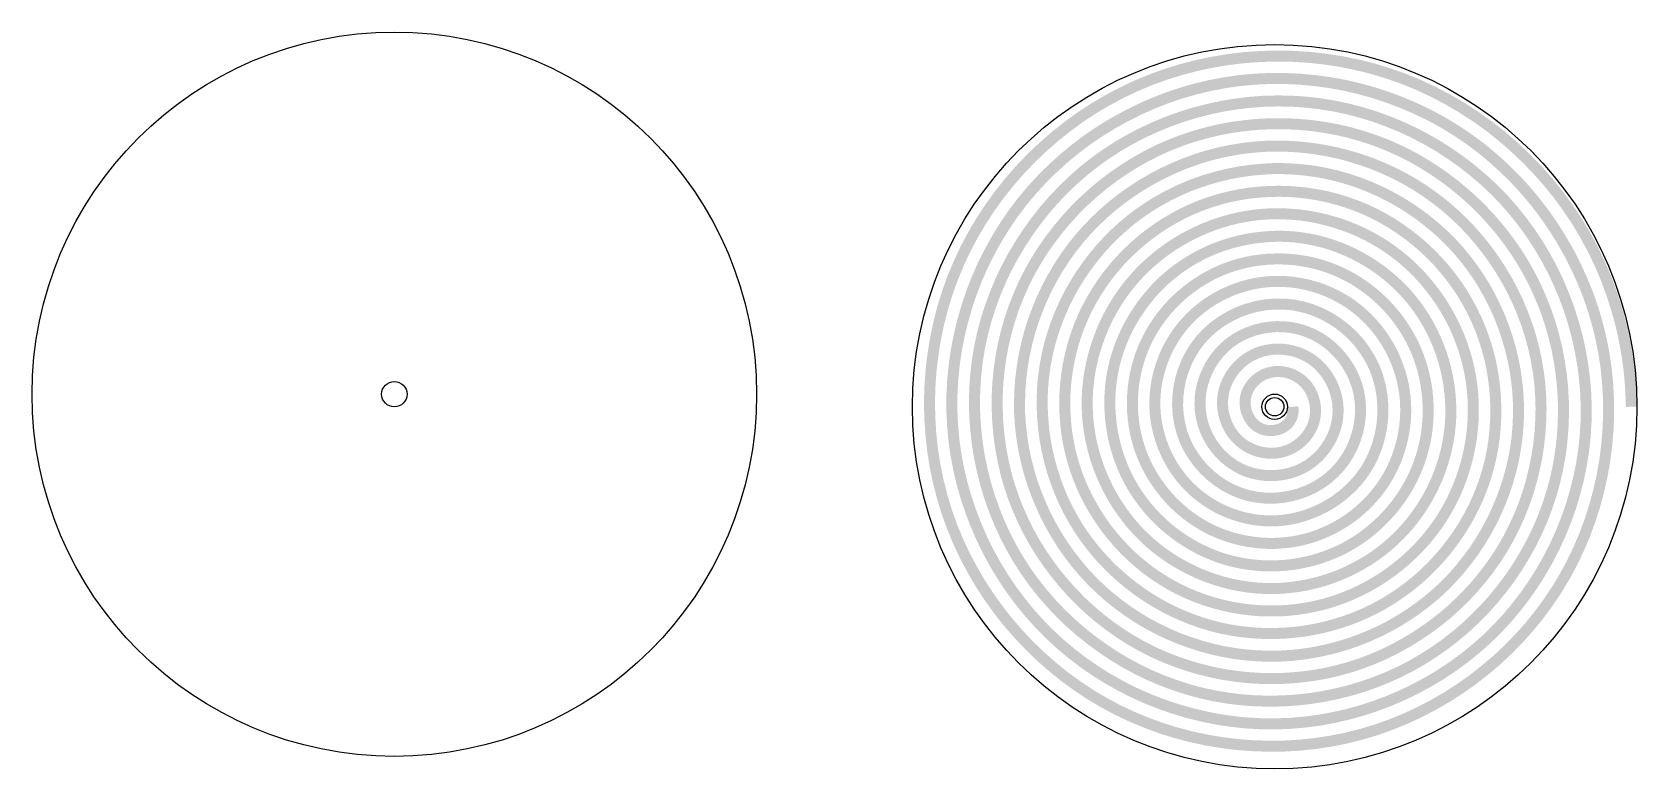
# Model space of a CAD drawing. Header units: millimetres. Extents: x 2249.2 to 2271.4, y 1631.3 to 1641.5.
import ezdxf

# ---------------------------------------------------------------- set-up
doc = ezdxf.new("R2010")
doc.units = ezdxf.units.MM

msp = doc.modelspace()

# ---------------------------------------------------------------- linework, layer by layer
at = {"const_width": 0.152}
msp.add_lwpolyline([(2271.282, 1636.332), (2271.274, 1636.558), (2271.256, 1636.784), (2271.228, 1637.008), (2271.189, 1637.231), (2271.141, 1637.452), (2271.082, 1637.67), (2271.013, 1637.885), (2270.935, 1638.097), (2270.847, 1638.305), (2270.749, 1638.508), (2270.642, 1638.707), (2270.526, 1638.9), (2270.401, 1639.087), (2270.268, 1639.268), (2270.126, 1639.443), (2269.977, 1639.611), (2269.82, 1639.772), (2269.657, 1639.926), (2269.486, 1640.073), (2269.31, 1640.211), (2269.127, 1640.342), (2268.939, 1640.463), (2268.745, 1640.576), (2268.547, 1640.68), (2268.344, 1640.775), (2268.137, 1640.86), (2267.926, 1640.934), (2267.712, 1640.999), (2267.495, 1641.053), (2267.276, 1641.098), (2267.055, 1641.132), (2266.834, 1641.156), (2266.611, 1641.17), (2266.388, 1641.174), (2266.165, 1641.168), (2265.943, 1641.152), (2265.722, 1641.126), (2265.502, 1641.09), (2265.284, 1641.044), (2265.069, 1640.988), (2264.857, 1640.922), (2264.648, 1640.847), (2264.443, 1640.761), (2264.243, 1640.666), (2264.047, 1640.562), (2263.856, 1640.449), (2263.671, 1640.327), (2263.492, 1640.196), (2263.319, 1640.058), (2263.153, 1639.913), (2262.993, 1639.76), (2262.84, 1639.6), (2262.695, 1639.433), (2262.557, 1639.26), (2262.428, 1639.081), (2262.307, 1638.897), (2262.195, 1638.707), (2262.091, 1638.512), (2261.998, 1638.313), (2261.913, 1638.109), (2261.839, 1637.902), (2261.774, 1637.692), (2261.72, 1637.479), (2261.675, 1637.264), (2261.64, 1637.047), (2261.614, 1636.829), (2261.599, 1636.61), (2261.593, 1636.39), (2261.598, 1636.171), (2261.612, 1635.952), (2261.636, 1635.734), (2261.67, 1635.518), (2261.714, 1635.304), (2261.768, 1635.092), (2261.831, 1634.882), (2261.905, 1634.677), (2261.988, 1634.475), (2262.081, 1634.277), (2262.183, 1634.084), (2262.293, 1633.896), (2262.412, 1633.713), (2262.539, 1633.536), (2262.673, 1633.364), (2262.816, 1633.2), (2262.965, 1633.041), (2263.121, 1632.89), (2263.284, 1632.746), (2263.453, 1632.609), (2263.629, 1632.481), (2263.809, 1632.361), (2263.996, 1632.25), (2264.187, 1632.147), (2264.383, 1632.054), (2264.583, 1631.971), (2264.786, 1631.896), (2264.992, 1631.832), (2265.202, 1631.776), (2265.413, 1631.731), (2265.626, 1631.695), (2265.841, 1631.668), (2266.056, 1631.652), (2266.272, 1631.645), (2266.488, 1631.647), (2266.703, 1631.66), (2266.917, 1631.682), (2267.13, 1631.714), (2267.341, 1631.756), (2267.55, 1631.809), (2267.756, 1631.87), (2267.959, 1631.942), (2268.158, 1632.023), (2268.353, 1632.113), (2268.543, 1632.212), (2268.729, 1632.319), (2268.91, 1632.435), (2269.085, 1632.558), (2269.254, 1632.69), (2269.418, 1632.828), (2269.574, 1632.974), (2269.724, 1633.127), (2269.867, 1633.286), (2270.002, 1633.452), (2270.129, 1633.623), (2270.248, 1633.801), (2270.359, 1633.984), (2270.46, 1634.171), (2270.552, 1634.363), (2270.636, 1634.559), (2270.71, 1634.759), (2270.775, 1634.962), (2270.83, 1635.167), (2270.877, 1635.375), (2270.914, 1635.584), (2270.941, 1635.795), (2270.959, 1636.007), (2270.968, 1636.219), (2270.966, 1636.431), (2270.955, 1636.643), (2270.935, 1636.854), (2270.904, 1637.063), (2270.863, 1637.271), (2270.813, 1637.477), (2270.753, 1637.679), (2270.684, 1637.879), (2270.605, 1638.075), (2270.518, 1638.267), (2270.422, 1638.455), (2270.317, 1638.639), (2270.205, 1638.817), (2270.085, 1638.991), (2269.957, 1639.158), (2269.822, 1639.32), (2269.679, 1639.475), (2269.53, 1639.623), (2269.374, 1639.764), (2269.212, 1639.898), (2269.044, 1640.024), (2268.87, 1640.141), (2268.691, 1640.251), (2268.507, 1640.351), (2268.318, 1640.443), (2268.126, 1640.526), (2267.93, 1640.6), (2267.731, 1640.666), (2267.53, 1640.722), (2267.326, 1640.769), (2267.12, 1640.807), (2266.913, 1640.835), (2266.705, 1640.854), (2266.497, 1640.864), (2266.288, 1640.864), (2266.08, 1640.854), (2265.873, 1640.835), (2265.666, 1640.805), (2265.462, 1640.766), (2265.26, 1640.718), (2265.06, 1640.66), (2264.863, 1640.593), (2264.67, 1640.517), (2264.48, 1640.432), (2264.295, 1640.339), (2264.114, 1640.238), (2263.937, 1640.129), (2263.766, 1640.012), (2263.601, 1639.887), (2263.441, 1639.755), (2263.288, 1639.616), (2263.141, 1639.47), (2263.002, 1639.318), (2262.869, 1639.159), (2262.745, 1638.994), (2262.629, 1638.824), (2262.521, 1638.648), (2262.421, 1638.468), (2262.329, 1638.283), (2262.246, 1638.095), (2262.172, 1637.903), (2262.107, 1637.707), (2262.05, 1637.51), (2262.002, 1637.31), (2261.963, 1637.108), (2261.934, 1636.905), (2261.914, 1636.7), (2261.903, 1636.496), (2261.902, 1636.291), (2261.911, 1636.086), (2261.929, 1635.882), (2261.957, 1635.679), (2261.995, 1635.478), (2262.041, 1635.279), (2262.097, 1635.082), (2262.162, 1634.889), (2262.235, 1634.698), (2262.317, 1634.511), (2262.407, 1634.328), (2262.505, 1634.149), (2262.612, 1633.975), (2262.725, 1633.806), (2262.847, 1633.643), (2262.975, 1633.485), (2263.111, 1633.334), (2263.254, 1633.189), (2263.403, 1633.051), (2263.559, 1632.921), (2263.72, 1632.798), (2263.887, 1632.683), (2264.059, 1632.575), (2264.236, 1632.476), (2264.416, 1632.385), (2264.601, 1632.302), (2264.789, 1632.228), (2264.981, 1632.162), (2265.174, 1632.105), (2265.371, 1632.057), (2265.569, 1632.017), (2265.768, 1631.987), (2265.969, 1631.966), (2266.17, 1631.955), (2266.371, 1631.953), (2266.573, 1631.961), (2266.773, 1631.978), (2266.972, 1632.004), (2267.17, 1632.04), (2267.366, 1632.085), (2267.56, 1632.138), (2267.751, 1632.201), (2267.938, 1632.271), (2268.123, 1632.351), (2268.303, 1632.438), (2268.479, 1632.533), (2268.651, 1632.636), (2268.818, 1632.747), (2268.979, 1632.865), (2269.135, 1632.991), (2269.284, 1633.123), (2269.427, 1633.263), (2269.563, 1633.409), (2269.691, 1633.561), (2269.813, 1633.719), (2269.927, 1633.883), (2270.033, 1634.051), (2270.132, 1634.224), (2270.223, 1634.401), (2270.306, 1634.582), (2270.38, 1634.766), (2270.446, 1634.953), (2270.503, 1635.143), (2270.552, 1635.336), (2270.592, 1635.53), (2270.623, 1635.726), (2270.644, 1635.923), (2270.656, 1636.12), (2270.659, 1636.318), (2270.652, 1636.516), (2270.636, 1636.713), (2270.611, 1636.909), (2270.577, 1637.103), (2270.535, 1637.296), (2270.483, 1637.487), (2270.424, 1637.675), (2270.355, 1637.86), (2270.279, 1638.041), (2270.195, 1638.219), (2270.102, 1638.393), (2270.002, 1638.562), (2269.894, 1638.726), (2269.779, 1638.885), (2269.656, 1639.039), (2269.527, 1639.186), (2269.39, 1639.327), (2269.247, 1639.461), (2269.098, 1639.588), (2268.944, 1639.708), (2268.784, 1639.821), (2268.62, 1639.927), (2268.451, 1640.025), (2268.277, 1640.116), (2268.1, 1640.198), (2267.92, 1640.272), (2267.736, 1640.339), (2267.55, 1640.396), (2267.361, 1640.445), (2267.171, 1640.485), (2266.979, 1640.516), (2266.785, 1640.538), (2266.591, 1640.551), (2266.397, 1640.554), (2266.203, 1640.549), (2266.009, 1640.534), (2265.817, 1640.511), (2265.626, 1640.479), (2265.436, 1640.438), (2265.249, 1640.389), (2265.064, 1640.332), (2264.882, 1640.266), (2264.703, 1640.192), (2264.528, 1640.111), (2264.357, 1640.021), (2264.19, 1639.924), (2264.028, 1639.819), (2263.871, 1639.706), (2263.72, 1639.586), (2263.575, 1639.459), (2263.437, 1639.326), (2263.304, 1639.187), (2263.178, 1639.041), (2263.059, 1638.89), (2262.947, 1638.734), (2262.842, 1638.573), (2262.744, 1638.408), (2262.654, 1638.239), (2262.572, 1638.065), (2262.498, 1637.889), (2262.432, 1637.709), (2262.374, 1637.527), (2262.325, 1637.342), (2262.285, 1637.155), (2262.254, 1636.966), (2262.232, 1636.777), (2262.219, 1636.586), (2262.214, 1636.396), (2262.218, 1636.205), (2262.232, 1636.015), (2262.253, 1635.826), (2262.283, 1635.638), (2262.322, 1635.451), (2262.368, 1635.267), (2262.423, 1635.085), (2262.487, 1634.906), (2262.558, 1634.73), (2262.637, 1634.558), (2262.724, 1634.389), (2262.819, 1634.225), (2262.921, 1634.066), (2263.031, 1633.912), (2263.148, 1633.763), (2263.272, 1633.62), (2263.402, 1633.483), (2263.538, 1633.352), (2263.68, 1633.228), (2263.827, 1633.11), (2263.98, 1632.999), (2264.137, 1632.894), (2264.298, 1632.797), (2264.464, 1632.708), (2264.633, 1632.626), (2264.806, 1632.552), (2264.982, 1632.487), (2265.161, 1632.429), (2265.342, 1632.38), (2265.526, 1632.34), (2265.711, 1632.309), (2265.896, 1632.286), (2266.083, 1632.272), (2266.27, 1632.267), (2266.457, 1632.27), (2266.644, 1632.281), (2266.83, 1632.301), (2267.015, 1632.329), (2267.198, 1632.366), (2267.379, 1632.41), (2267.558, 1632.463), (2267.734, 1632.524), (2267.907, 1632.593), (2268.076, 1632.669), (2268.242, 1632.754), (2268.403, 1632.847), (2268.56, 1632.947), (2268.712, 1633.054), (2268.858, 1633.168), (2268.999, 1633.288), (2269.134, 1633.415), (2269.264, 1633.548), (2269.387, 1633.686), (2269.504, 1633.83), (2269.614, 1633.978), (2269.717, 1634.132), (2269.813, 1634.29), (2269.902, 1634.451), (2269.983, 1634.617), (2270.057, 1634.786), (2270.122, 1634.959), (2270.179, 1635.134), (2270.228, 1635.312), (2270.268, 1635.491), (2270.3, 1635.672), (2270.323, 1635.855), (2270.338, 1636.038), (2270.344, 1636.221), (2270.343, 1636.405), (2270.333, 1636.588), (2270.315, 1636.77), (2270.288, 1636.952), (2270.254, 1637.132), (2270.211, 1637.31), (2270.161, 1637.485), (2270.102, 1637.658), (2270.035, 1637.828), (2269.961, 1637.995), (2269.878, 1638.158), (2269.788, 1638.317), (2269.691, 1638.471), (2269.587, 1638.62), (2269.476, 1638.764), (2269.358, 1638.903), (2269.235, 1639.037), (2269.106, 1639.165), (2268.971, 1639.286), (2268.831, 1639.402), (2268.686, 1639.511), (2268.536, 1639.613), (2268.382, 1639.709), (2268.224, 1639.797), (2268.062, 1639.877), (2267.896, 1639.95), (2267.727, 1640.015), (2267.555, 1640.071), (2267.382, 1640.12), (2267.206, 1640.16), (2267.028, 1640.192), (2266.85, 1640.216), (2266.67, 1640.232), (2266.49, 1640.24), (2266.31, 1640.239), (2266.13, 1640.231), (2265.951, 1640.214), (2265.773, 1640.19), (2265.597, 1640.157), (2265.422, 1640.116), (2265.25, 1640.068), (2265.08, 1640.011), (2264.913, 1639.946), (2264.749, 1639.874), (2264.589, 1639.793), (2264.433, 1639.706), (2264.282, 1639.611), (2264.135, 1639.51), (2263.992, 1639.402), (2263.855, 1639.288), (2263.723, 1639.168), (2263.597, 1639.042), (2263.477, 1638.911), (2263.363, 1638.774), (2263.255, 1638.633), (2263.153, 1638.487), (2263.059, 1638.336), (2262.972, 1638.182), (2262.892, 1638.023), (2262.821, 1637.861), (2262.756, 1637.696), (2262.7, 1637.528), (2262.652, 1637.358), (2262.611, 1637.185), (2262.579, 1637.012), (2262.554, 1636.837), (2262.537, 1636.661), (2262.528, 1636.485), (2262.528, 1636.308), (2262.535, 1636.132), (2262.55, 1635.956), (2262.573, 1635.782), (2262.604, 1635.609), (2262.642, 1635.437), (2262.689, 1635.268), (2262.744, 1635.101), (2262.807, 1634.937), (2262.878, 1634.776), (2262.955, 1634.619), (2263.04, 1634.466), (2263.132, 1634.317), (2263.23, 1634.172), (2263.335, 1634.032), (2263.446, 1633.897), (2263.563, 1633.767), (2263.685, 1633.642), (2263.813, 1633.523), (2263.946, 1633.41), (2264.084, 1633.304), (2264.226, 1633.204), (2264.373, 1633.111), (2264.525, 1633.025), (2264.68, 1632.946), (2264.838, 1632.875), (2265, 1632.812), (2265.164, 1632.756), (2265.331, 1632.707), (2265.499, 1632.666), (2265.669, 1632.633), (2265.84, 1632.608), (2266.013, 1632.59), (2266.185, 1632.58), (2266.358, 1632.578), (2266.531, 1632.584), (2266.703, 1632.598), (2266.874, 1632.619), (2267.044, 1632.648), (2267.212, 1632.686), (2267.378, 1632.731), (2267.542, 1632.784), (2267.703, 1632.845), (2267.86, 1632.913), (2268.015, 1632.989), (2268.165, 1633.071), (2268.312, 1633.16), (2268.455, 1633.255), (2268.593, 1633.357), (2268.726, 1633.464), (2268.854, 1633.578), (2268.977, 1633.697), (2269.094, 1633.821), (2269.205, 1633.951), (2269.31, 1634.085), (2269.409, 1634.225), (2269.501, 1634.368), (2269.586, 1634.516), (2269.663, 1634.668), (2269.734, 1634.823), (2269.797, 1634.98), (2269.853, 1635.141), (2269.901, 1635.304), (2269.942, 1635.469), (2269.976, 1635.635), (2270.002, 1635.803), (2270.02, 1635.971), (2270.031, 1636.14), (2270.035, 1636.309), (2270.03, 1636.478), (2270.018, 1636.647), (2269.997, 1636.815), (2269.969, 1636.981), (2269.933, 1637.146), (2269.889, 1637.309), (2269.838, 1637.469), (2269.779, 1637.627), (2269.714, 1637.782), (2269.641, 1637.934), (2269.561, 1638.082), (2269.475, 1638.226), (2269.383, 1638.366), (2269.285, 1638.502), (2269.18, 1638.633), (2269.07, 1638.76), (2268.954, 1638.881), (2268.833, 1638.996), (2268.707, 1639.106), (2268.575, 1639.209), (2268.439, 1639.306), (2268.299, 1639.397), (2268.155, 1639.48), (2268.007, 1639.557), (2267.855, 1639.627), (2267.701, 1639.69), (2267.544, 1639.745), (2267.385, 1639.794), (2267.224, 1639.835), (2267.062, 1639.869), (2266.898, 1639.896), (2266.733, 1639.915), (2266.568, 1639.927), (2266.402, 1639.931), (2266.237, 1639.928), (2266.071, 1639.916), (2265.907, 1639.897), (2265.744, 1639.87), (2265.583, 1639.836), (2265.423, 1639.794), (2265.266, 1639.744), (2265.111, 1639.688), (2264.959, 1639.624), (2264.81, 1639.554), (2264.664, 1639.477), (2264.522, 1639.394), (2264.385, 1639.305), (2264.251, 1639.209), (2264.122, 1639.108), (2263.998, 1639.001), (2263.879, 1638.888), (2263.765, 1638.77), (2263.657, 1638.647), (2263.555, 1638.519), (2263.46, 1638.386), (2263.371, 1638.249), (2263.288, 1638.108), (2263.212, 1637.964), (2263.143, 1637.817), (2263.081, 1637.666), (2263.025, 1637.513), (2262.976, 1637.358), (2262.935, 1637.2), (2262.9, 1637.041), (2262.873, 1636.881), (2262.853, 1636.72), (2262.841, 1636.558), (2262.836, 1636.396), (2262.838, 1636.234), (2262.849, 1636.073), (2262.867, 1635.912), (2262.893, 1635.752), (2262.926, 1635.594), (2262.966, 1635.438), (2263.013, 1635.284), (2263.068, 1635.132), (2263.129, 1634.983), (2263.196, 1634.836), (2263.27, 1634.693), (2263.351, 1634.554), (2263.437, 1634.419), (2263.53, 1634.287), (2263.628, 1634.16), (2263.732, 1634.038), (2263.842, 1633.921), (2263.957, 1633.81), (2264.077, 1633.704), (2264.202, 1633.604), (2264.331, 1633.51), (2264.465, 1633.422), (2264.602, 1633.34), (2264.743, 1633.265), (2264.887, 1633.196), (2265.033, 1633.134), (2265.183, 1633.079), (2265.334, 1633.03), (2265.488, 1632.988), (2265.643, 1632.953), (2265.799, 1632.926), (2265.957, 1632.906), (2266.115, 1632.893), (2266.273, 1632.887), (2266.432, 1632.889), (2266.59, 1632.899), (2266.747, 1632.916), (2266.903, 1632.94), (2267.058, 1632.972), (2267.211, 1633.01), (2267.363, 1633.055), (2267.511, 1633.107), (2267.658, 1633.166), (2267.801, 1633.231), (2267.942, 1633.302), (2268.078, 1633.38), (2268.211, 1633.464), (2268.34, 1633.554), (2268.465, 1633.649), (2268.585, 1633.75), (2268.7, 1633.857), (2268.809, 1633.969), (2268.913, 1634.086), (2269.011, 1634.208), (2269.104, 1634.334), (2269.191, 1634.464), (2269.271, 1634.597), (2269.346, 1634.734), (2269.414, 1634.875), (2269.476, 1635.018), (2269.531, 1635.163), (2269.58, 1635.311), (2269.622, 1635.461), (2269.657, 1635.612), (2269.684, 1635.765), (2269.705, 1635.919), (2269.718, 1636.073), (2269.724, 1636.228), (2269.723, 1636.383), (2269.714, 1636.538), (2269.698, 1636.691), (2269.676, 1636.844), (2269.646, 1636.996), (2269.609, 1637.146), (2269.566, 1637.294), (2269.516, 1637.44), (2269.46, 1637.583), (2269.397, 1637.724), (2269.328, 1637.861), (2269.253, 1637.996), (2269.172, 1638.126), (2269.085, 1638.252), (2268.992, 1638.375), (2268.894, 1638.492), (2268.79, 1638.605), (2268.681, 1638.712), (2268.567, 1638.814), (2268.449, 1638.911), (2268.327, 1639.002), (2268.2, 1639.088), (2268.07, 1639.168), (2267.937, 1639.242), (2267.8, 1639.309), (2267.661, 1639.371), (2267.519, 1639.426), (2267.375, 1639.474), (2267.229, 1639.516), (2267.081, 1639.551), (2266.932, 1639.579), (2266.781, 1639.599), (2266.63, 1639.613), (2266.479, 1639.619), (2266.328, 1639.619), (2266.177, 1639.611), (2266.027, 1639.596), (2265.877, 1639.575), (2265.729, 1639.547), (2265.582, 1639.512), (2265.437, 1639.471), (2265.294, 1639.424), (2265.154, 1639.37), (2265.016, 1639.309), (2264.881, 1639.243), (2264.75, 1639.17), (2264.622, 1639.092), (2264.498, 1639.007), (2264.378, 1638.917), (2264.263, 1638.821), (2264.153, 1638.72), (2264.047, 1638.614), (2263.947, 1638.504), (2263.852, 1638.389), (2263.762, 1638.27), (2263.677, 1638.147), (2263.598, 1638.02), (2263.525, 1637.891), (2263.458, 1637.758), (2263.398, 1637.622), (2263.343, 1637.484), (2263.295, 1637.343), (2263.253, 1637.201), (2263.219, 1637.057), (2263.191, 1636.911), (2263.17, 1636.765), (2263.156, 1636.617), (2263.149, 1636.47), (2263.149, 1636.322), (2263.156, 1636.175), (2263.169, 1636.028), (2263.189, 1635.882), (2263.215, 1635.737), (2263.248, 1635.593), (2263.287, 1635.451), (2263.333, 1635.311), (2263.384, 1635.174), (2263.442, 1635.039), (2263.507, 1634.907), (2263.577, 1634.779), (2263.653, 1634.653), (2263.735, 1634.532), (2263.823, 1634.415), (2263.916, 1634.302), (2264.014, 1634.194), (2264.116, 1634.09), (2264.224, 1633.992), (2264.335, 1633.898), (2264.451, 1633.809), (2264.57, 1633.726), (2264.693, 1633.648), (2264.819, 1633.576), (2264.949, 1633.51), (2265.081, 1633.45), (2265.215, 1633.396), (2265.352, 1633.348), (2265.491, 1633.307), (2265.631, 1633.272), (2265.773, 1633.245), (2265.916, 1633.224), (2266.06, 1633.21), (2266.204, 1633.202), (2266.348, 1633.201), (2266.492, 1633.206), (2266.636, 1633.218), (2266.778, 1633.236), (2266.92, 1633.261), (2267.06, 1633.292), (2267.199, 1633.33), (2267.335, 1633.373), (2267.47, 1633.423), (2267.602, 1633.479), (2267.731, 1633.541), (2267.857, 1633.609), (2267.979, 1633.683), (2268.097, 1633.762), (2268.212, 1633.847), (2268.323, 1633.937), (2268.429, 1634.032), (2268.531, 1634.132), (2268.628, 1634.236), (2268.72, 1634.344), (2268.807, 1634.456), (2268.889, 1634.572), (2268.966, 1634.691), (2269.037, 1634.814), (2269.103, 1634.94), (2269.162, 1635.068), (2269.215, 1635.199), (2269.262, 1635.332), (2269.303, 1635.468), (2269.337, 1635.605), (2269.365, 1635.743), (2269.386, 1635.882), (2269.4, 1636.022), (2269.409, 1636.163), (2269.411, 1636.303), (2269.407, 1636.444), (2269.396, 1636.584), (2269.379, 1636.723), (2269.356, 1636.861), (2269.327, 1636.998), (2269.291, 1637.134), (2269.249, 1637.267), (2269.201, 1637.399), (2269.147, 1637.527), (2269.087, 1637.653), (2269.021, 1637.776), (2268.95, 1637.896), (2268.873, 1638.012), (2268.791, 1638.124), (2268.704, 1638.232), (2268.612, 1638.337), (2268.515, 1638.437), (2268.415, 1638.532), (2268.31, 1638.623), (2268.201, 1638.709), (2268.089, 1638.789), (2267.973, 1638.865), (2267.854, 1638.935), (2267.732, 1638.999), (2267.607, 1639.058), (2267.479, 1639.11), (2267.349, 1639.156), (2267.218, 1639.196), (2267.084, 1639.23), (2266.95, 1639.258), (2266.814, 1639.279), (2266.678, 1639.295), (2266.541, 1639.304), (2266.404, 1639.307), (2266.267, 1639.303), (2266.13, 1639.294), (2265.994, 1639.279), (2265.86, 1639.257), (2265.726, 1639.229), (2265.594, 1639.195), (2265.463, 1639.155), (2265.335, 1639.109), (2265.21, 1639.057), (2265.087, 1638.999), (2264.967, 1638.935), (2264.85, 1638.866), (2264.736, 1638.792), (2264.626, 1638.712), (2264.52, 1638.628), (2264.418, 1638.539), (2264.32, 1638.446), (2264.226, 1638.349), (2264.137, 1638.247), (2264.053, 1638.142), (2263.974, 1638.033), (2263.9, 1637.92), (2263.831, 1637.805), (2263.767, 1637.686), (2263.71, 1637.564), (2263.658, 1637.44), (2263.613, 1637.314), (2263.573, 1637.186), (2263.539, 1637.056), (2263.512, 1636.925), (2263.49, 1636.793), (2263.474, 1636.661), (2263.464, 1636.527), (2263.461, 1636.394), (2263.463, 1636.261), (2263.471, 1636.128), (2263.485, 1635.995), (2263.506, 1635.864), (2263.532, 1635.733), (2263.565, 1635.605), (2263.603, 1635.477), (2263.648, 1635.353), (2263.698, 1635.23), (2263.754, 1635.11), (2263.815, 1634.993), (2263.882, 1634.879), (2263.953, 1634.768), (2264.03, 1634.66), (2264.111, 1634.556), (2264.197, 1634.456), (2264.287, 1634.36), (2264.381, 1634.268), (2264.48, 1634.181), (2264.582, 1634.098), (2264.687, 1634.02), (2264.797, 1633.948), (2264.909, 1633.88), (2265.024, 1633.818), (2265.142, 1633.762), (2265.263, 1633.711), (2265.385, 1633.666), (2265.51, 1633.627), (2265.636, 1633.593), (2265.763, 1633.565), (2265.892, 1633.543), (2266.021, 1633.527), (2266.15, 1633.516), (2266.28, 1633.512), (2266.41, 1633.513), (2266.539, 1633.52), (2266.668, 1633.534), (2266.796, 1633.553), (2266.923, 1633.578), (2267.049, 1633.609), (2267.173, 1633.646), (2267.294, 1633.689), (2267.414, 1633.737), (2267.531, 1633.791), (2267.645, 1633.85), (2267.757, 1633.914), (2267.865, 1633.983), (2267.97, 1634.057), (2268.072, 1634.135), (2268.17, 1634.218), (2268.264, 1634.305), (2268.354, 1634.396), (2268.44, 1634.491), (2268.521, 1634.59), (2268.597, 1634.692), (2268.668, 1634.798), (2268.734, 1634.907), (2268.795, 1635.019), (2268.85, 1635.134), (2268.9, 1635.251), (2268.944, 1635.37), (2268.983, 1635.491), (2269.017, 1635.613), (2269.045, 1635.737), (2269.067, 1635.861), (2269.084, 1635.987), (2269.095, 1636.113), (2269.1, 1636.239), (2269.1, 1636.365), (2269.093, 1636.491), (2269.081, 1636.617), (2269.063, 1636.741), (2269.039, 1636.865), (2269.009, 1636.987), (2268.974, 1637.107), (2268.933, 1637.226), (2268.887, 1637.343), (2268.835, 1637.457), (2268.778, 1637.568), (2268.717, 1637.677), (2268.65, 1637.783), (2268.579, 1637.886), (2268.504, 1637.985), (2268.424, 1638.081), (2268.34, 1638.173), (2268.252, 1638.261), (2268.16, 1638.344), (2268.064, 1638.424), (2267.965, 1638.498), (2267.862, 1638.568), (2267.756, 1638.632), (2267.648, 1638.692), (2267.537, 1638.746), (2267.423, 1638.795), (2267.308, 1638.839), (2267.191, 1638.878), (2267.072, 1638.911), (2266.952, 1638.939), (2266.831, 1638.962), (2266.709, 1638.979), (2266.587, 1638.99), (2266.464, 1638.996), (2266.342, 1638.997), (2266.219, 1638.991), (2266.097, 1638.98), (2265.976, 1638.962), (2265.856, 1638.94), (2265.737, 1638.911), (2265.62, 1638.877), (2265.505, 1638.838), (2265.391, 1638.794), (2265.28, 1638.744), (2265.171, 1638.69), (2265.065, 1638.631), (2264.961, 1638.567), (2264.861, 1638.499), (2264.764, 1638.426), (2264.671, 1638.349), (2264.581, 1638.268), (2264.495, 1638.183), (2264.414, 1638.094), (2264.336, 1638.001), (2264.264, 1637.905), (2264.196, 1637.806), (2264.133, 1637.703), (2264.074, 1637.598), (2264.021, 1637.491), (2263.972, 1637.381), (2263.929, 1637.269), (2263.89, 1637.155), (2263.857, 1637.04), (2263.829, 1636.924), (2263.806, 1636.807), (2263.789, 1636.688), (2263.777, 1636.57), (2263.771, 1636.451), (2263.77, 1636.332), (2263.775, 1636.213), (2263.786, 1636.094), (2263.802, 1635.977), (2263.824, 1635.86), (2263.851, 1635.745), (2263.883, 1635.631), (2263.92, 1635.518), (2263.963, 1635.408), (2264.01, 1635.3), (2264.062, 1635.193), (2264.118, 1635.09), (2264.18, 1634.989), (2264.245, 1634.892), (2264.315, 1634.797), (2264.389, 1634.706), (2264.468, 1634.618), (2264.55, 1634.535), (2264.636, 1634.455), (2264.726, 1634.38), (2264.819, 1634.309), (2264.915, 1634.243), (2265.014, 1634.181), (2265.116, 1634.124), (2265.22, 1634.071), (2265.326, 1634.023), (2265.434, 1633.98), (2265.544, 1633.942), (2265.656, 1633.909), (2265.768, 1633.881), (2265.882, 1633.859), (2265.996, 1633.841), (2266.112, 1633.829), (2266.227, 1633.823), (2266.343, 1633.822), (2266.458, 1633.826), (2266.573, 1633.836), (2266.687, 1633.851), (2266.8, 1633.871), (2266.912, 1633.897), (2267.023, 1633.927), (2267.132, 1633.963), (2267.24, 1634.003), (2267.345, 1634.048), (2267.448, 1634.098), (2267.549, 1634.152), (2267.647, 1634.211), (2267.742, 1634.274), (2267.834, 1634.341), (2267.923, 1634.413), (2268.008, 1634.489), (2268.089, 1634.568), (2268.167, 1634.651), (2268.24, 1634.738), (2268.309, 1634.828), (2268.374, 1634.921), (2268.435, 1635.016), (2268.491, 1635.114), (2268.543, 1635.215), (2268.59, 1635.318), (2268.632, 1635.422), (2268.669, 1635.529), (2268.702, 1635.636), (2268.73, 1635.745), (2268.752, 1635.855), (2268.77, 1635.966), (2268.782, 1636.078), (2268.789, 1636.19), (2268.79, 1636.302), (2268.786, 1636.413), (2268.777, 1636.525), (2268.763, 1636.636), (2268.744, 1636.745), (2268.72, 1636.854), (2268.691, 1636.962), (2268.658, 1637.068), (2268.619, 1637.172), (2268.576, 1637.275), (2268.529, 1637.375), (2268.477, 1637.473), (2268.421, 1637.568), (2268.36, 1637.66), (2268.295, 1637.75), (2268.226, 1637.836), (2268.153, 1637.919), (2268.076, 1637.998), (2267.996, 1638.073), (2267.912, 1638.145), (2267.826, 1638.212), (2267.736, 1638.276), (2267.644, 1638.335), (2267.549, 1638.39), (2267.452, 1638.441), (2267.353, 1638.487), (2267.252, 1638.529), (2267.149, 1638.566), (2267.045, 1638.598), (2266.94, 1638.625), (2266.833, 1638.647), (2266.726, 1638.665), (2266.618, 1638.677), (2266.51, 1638.684), (2266.402, 1638.686), (2266.293, 1638.682), (2266.185, 1638.674), (2266.078, 1638.661), (2265.972, 1638.644), (2265.866, 1638.621), (2265.762, 1638.594), (2265.659, 1638.562), (2265.558, 1638.526), (2265.458, 1638.485), (2265.361, 1638.439), (2265.266, 1638.389), (2265.174, 1638.335), (2265.084, 1638.277), (2264.997, 1638.214), (2264.914, 1638.148), (2264.833, 1638.078), (2264.756, 1638.004), (2264.683, 1637.927), (2264.614, 1637.846), (2264.548, 1637.763), (2264.486, 1637.676), (2264.428, 1637.588), (2264.374, 1637.496), (2264.324, 1637.403), (2264.279, 1637.307), (2264.238, 1637.21), (2264.202, 1637.111), (2264.17, 1637.01), (2264.143, 1636.908), (2264.121, 1636.805), (2264.104, 1636.701), (2264.092, 1636.597), (2264.085, 1636.493), (2264.082, 1636.388), (2264.085, 1636.283), (2264.092, 1636.179), (2264.104, 1636.075), (2264.12, 1635.972), (2264.141, 1635.87), (2264.167, 1635.769), (2264.197, 1635.669), (2264.232, 1635.571), (2264.271, 1635.475), (2264.314, 1635.38), (2264.362, 1635.288), (2264.414, 1635.199), (2264.47, 1635.112), (2264.53, 1635.028), (2264.594, 1634.947), (2264.662, 1634.869), (2264.733, 1634.794), (2264.807, 1634.723), (2264.884, 1634.655), (2264.964, 1634.591), (2265.047, 1634.53), (2265.133, 1634.474), (2265.221, 1634.421), (2265.311, 1634.372), (2265.403, 1634.328), (2265.497, 1634.288), (2265.592, 1634.252), (2265.689, 1634.221), (2265.788, 1634.195), (2265.887, 1634.174), (2265.987, 1634.157), (2266.088, 1634.145), (2266.189, 1634.137), (2266.29, 1634.134), (2266.391, 1634.136), (2266.492, 1634.142), (2266.593, 1634.153), (2266.692, 1634.168), (2266.791, 1634.188), (2266.889, 1634.212), (2266.985, 1634.241), (2267.08, 1634.274), (2267.173, 1634.311), (2267.265, 1634.352), (2267.354, 1634.398), (2267.44, 1634.448), (2267.524, 1634.502), (2267.606, 1634.56), (2267.684, 1634.621), (2267.76, 1634.686), (2267.832, 1634.754), (2267.902, 1634.825), (2267.968, 1634.899), (2268.03, 1634.976), (2268.089, 1635.056), (2268.144, 1635.138), (2268.196, 1635.223), (2268.243, 1635.309), (2268.286, 1635.398), (2268.325, 1635.488), (2268.36, 1635.58), (2268.39, 1635.674), (2268.416, 1635.769), (2268.437, 1635.865), (2268.454, 1635.961), (2268.466, 1636.058), (2268.474, 1636.156), (2268.477, 1636.253), (2268.476, 1636.351), (2268.471, 1636.448), (2268.461, 1636.545), (2268.447, 1636.642), (2268.428, 1636.737), (2268.406, 1636.831), (2268.379, 1636.924), (2268.347, 1637.016), (2268.312, 1637.106), (2268.272, 1637.194), (2268.228, 1637.28), (2268.18, 1637.364), (2268.129, 1637.445), (2268.074, 1637.524), (2268.015, 1637.6), (2267.953, 1637.673), (2267.888, 1637.744), (2267.819, 1637.811), (2267.748, 1637.875), (2267.675, 1637.936), (2267.598, 1637.993), (2267.519, 1638.047), (2267.438, 1638.097), (2267.355, 1638.143), (2267.27, 1638.185), (2267.182, 1638.223), (2267.094, 1638.256), (2267.004, 1638.286), (2266.912, 1638.311), (2266.82, 1638.332), (2266.727, 1638.348), (2266.634, 1638.361), (2266.54, 1638.369), (2266.446, 1638.373), (2266.352, 1638.372), (2266.258, 1638.368), (2266.165, 1638.359), (2266.072, 1638.346), (2265.98, 1638.329), (2265.889, 1638.307), (2265.799, 1638.282), (2265.711, 1638.252), (2265.624, 1638.218), (2265.539, 1638.18), (2265.456, 1638.138), (2265.375, 1638.092), (2265.296, 1638.043), (2265.22, 1637.99), (2265.147, 1637.934), (2265.076, 1637.875), (2265.008, 1637.813), (2264.942, 1637.747), (2264.88, 1637.679), (2264.821, 1637.609), (2264.766, 1637.535), (2264.714, 1637.46), (2264.665, 1637.382), (2264.621, 1637.302), (2264.58, 1637.22), (2264.543, 1637.136), (2264.51, 1637.051), (2264.482, 1636.965), (2264.457, 1636.877), (2264.436, 1636.788), (2264.42, 1636.699), (2264.407, 1636.609), (2264.399, 1636.519), (2264.395, 1636.428), (2264.395, 1636.338), (2264.398, 1636.247), (2264.406, 1636.158), (2264.418, 1636.068), (2264.434, 1635.98), (2264.455, 1635.892), (2264.479, 1635.805), (2264.507, 1635.72), (2264.54, 1635.637), (2264.576, 1635.555), (2264.616, 1635.475), (2264.659, 1635.397), (2264.706, 1635.321), (2264.757, 1635.248), (2264.81, 1635.177), (2264.867, 1635.108), (2264.926, 1635.042), (2264.989, 1634.979), (2265.054, 1634.919), (2265.121, 1634.862), (2265.191, 1634.808), (2265.264, 1634.758), (2265.339, 1634.711), (2265.415, 1634.668), (2265.494, 1634.628), (2265.574, 1634.593), (2265.656, 1634.561), (2265.739, 1634.533), (2265.823, 1634.509), (2265.908, 1634.488), (2265.994, 1634.472), (2266.08, 1634.46), (2266.167, 1634.451), (2266.254, 1634.446), (2266.341, 1634.445), (2266.427, 1634.449), (2266.514, 1634.456), (2266.6, 1634.467), (2266.685, 1634.482), (2266.769, 1634.501), (2266.852, 1634.524), (2266.934, 1634.551), (2267.014, 1634.582), (2267.093, 1634.617), (2267.17, 1634.654), (2267.245, 1634.696), (2267.318, 1634.74), (2267.389, 1634.788), (2267.458, 1634.839), (2267.524, 1634.893), (2267.588, 1634.95), (2267.648, 1635.009), (2267.706, 1635.071), (2267.761, 1635.136), (2267.813, 1635.203), (2267.862, 1635.273), (2267.907, 1635.344), (2267.949, 1635.418), (2267.987, 1635.493), (2268.021, 1635.57), (2268.052, 1635.648), (2268.079, 1635.727), (2268.103, 1635.808), (2268.123, 1635.889), (2268.139, 1635.972), (2268.152, 1636.054), (2268.161, 1636.137), (2268.166, 1636.221), (2268.167, 1636.304), (2268.164, 1636.387), (2268.158, 1636.47), (2268.147, 1636.552), (2268.133, 1636.634), (2268.115, 1636.715), (2268.093, 1636.795), (2268.067, 1636.873), (2268.038, 1636.95), (2268.006, 1637.026), (2267.97, 1637.1), (2267.931, 1637.172), (2267.888, 1637.242), (2267.843, 1637.311), (2267.795, 1637.377), (2267.743, 1637.44), (2267.689, 1637.502), (2267.633, 1637.56), (2267.573, 1637.616), (2267.512, 1637.669), (2267.448, 1637.719), (2267.381, 1637.766), (2267.313, 1637.809), (2267.243, 1637.849), (2267.171, 1637.886), (2267.097, 1637.92), (2267.023, 1637.95), (2266.947, 1637.976), (2266.87, 1637.999), (2266.792, 1638.019), (2266.713, 1638.035), (2266.634, 1638.048), (2266.555, 1638.056), (2266.475, 1638.062), (2266.395, 1638.063), (2266.316, 1638.061), (2266.236, 1638.055), (2266.157, 1638.045), (2266.079, 1638.032), (2266.002, 1638.015), (2265.925, 1637.994), (2265.85, 1637.97), (2265.776, 1637.943), (2265.704, 1637.912), (2265.633, 1637.878), (2265.563, 1637.841), (2265.496, 1637.801), (2265.43, 1637.758), (2265.367, 1637.712), (2265.306, 1637.663), (2265.247, 1637.612), (2265.19, 1637.558), (2265.137, 1637.501), (2265.086, 1637.443), (2265.038, 1637.381), (2264.993, 1637.318), (2264.952, 1637.253), (2264.913, 1637.186), (2264.877, 1637.118), (2264.845, 1637.048), (2264.816, 1636.976), (2264.79, 1636.904), (2264.767, 1636.83), (2264.748, 1636.756), (2264.732, 1636.681), (2264.72, 1636.606), (2264.711, 1636.53), (2264.706, 1636.453), (2264.704, 1636.377), (2264.706, 1636.301), (2264.711, 1636.225), (2264.72, 1636.15), (2264.733, 1636.075), (2264.749, 1636.002), (2264.768, 1635.929), (2264.791, 1635.857), (2264.817, 1635.786), (2264.846, 1635.716), (2264.878, 1635.648), (2264.913, 1635.582), (2264.95, 1635.517), (2264.991, 1635.454), (2265.035, 1635.394), (2265.081, 1635.335), (2265.13, 1635.279), (2265.181, 1635.225), (2265.235, 1635.173), (2265.291, 1635.125), (2265.349, 1635.079), (2265.409, 1635.036), (2265.471, 1634.996), (2265.535, 1634.958), (2265.6, 1634.924), (2265.666, 1634.893), (2265.734, 1634.865), (2265.803, 1634.84), (2265.873, 1634.818), (2265.944, 1634.799), (2266.015, 1634.784), (2266.087, 1634.771), (2266.16, 1634.763), (2266.232, 1634.757), (2266.305, 1634.756), (2266.377, 1634.757), (2266.449, 1634.762), (2266.521, 1634.771), (2266.592, 1634.783), (2266.662, 1634.798), (2266.732, 1634.816), (2266.8, 1634.838), (2266.934, 1634.89), (2267.062, 1634.953), (2267.184, 1635.027), (2267.298, 1635.112), (2267.404, 1635.206), (2267.453, 1635.257), (2267.5, 1635.309), (2267.545, 1635.364), (2267.586, 1635.421), (2267.625, 1635.479), (2267.661, 1635.54), (2267.693, 1635.602), (2267.723, 1635.665), (2267.773, 1635.795), (2267.811, 1635.929), (2267.837, 1636.065), (2267.85, 1636.203), (2267.852, 1636.341), (2267.841, 1636.478), (2267.818, 1636.613), (2267.782, 1636.745), (2267.76, 1636.809), (2267.735, 1636.872), (2267.706, 1636.934), (2267.675, 1636.994), (2267.604, 1637.109), (2267.523, 1637.217), (2267.433, 1637.317), (2267.334, 1637.407), (2267.228, 1637.489), (2267.115, 1637.561), (2266.997, 1637.622), (2266.875, 1637.672), (2266.749, 1637.71), (2266.62, 1637.736), (2266.489, 1637.75), (2266.358, 1637.75), (2266.229, 1637.739), (2266.101, 1637.716), (2265.976, 1637.681), (2265.855, 1637.636), (2265.739, 1637.58), (2265.629, 1637.515), (2265.525, 1637.44), (2265.429, 1637.356), (2265.342, 1637.264), (2265.265, 1637.164), (2265.198, 1637.057), (2265.141, 1636.945), (2265.095, 1636.829), (2265.059, 1636.709), (2265.035, 1636.587), (2265.021, 1636.463), (2265.018, 1636.34), (2265.027, 1636.217), (2265.047, 1636.096), (2265.078, 1635.977), (2265.12, 1635.863), (2265.173, 1635.754), (2265.236, 1635.651), (2265.308, 1635.554), (2265.387, 1635.464), (2265.475, 1635.381), (2265.568, 1635.307), (2265.668, 1635.242), (2265.773, 1635.186), (2265.882, 1635.141), (2265.994, 1635.106), (2266.109, 1635.083), (2266.225, 1635.071), (2266.342, 1635.069), (2266.457, 1635.078), (2266.571, 1635.098), (2266.683, 1635.127), (2266.791, 1635.166), (2266.895, 1635.214), (2266.994, 1635.272), (2267.086, 1635.337), (2267.171, 1635.412), (2267.249, 1635.494), (2267.318, 1635.582), (2267.378, 1635.676), (2267.429, 1635.775), (2267.471, 1635.878), (2267.504, 1635.984), (2267.527, 1636.092), (2267.54, 1636.201), (2267.544, 1636.31), (2267.537, 1636.419), (2267.52, 1636.526), (2267.492, 1636.63), (2267.455, 1636.731), (2267.409, 1636.828), (2267.354, 1636.92), (2267.292, 1637.006), (2267.222, 1637.086), (2267.146, 1637.16), (2267.065, 1637.226), (2266.977, 1637.284), (2266.885, 1637.333), (2266.79, 1637.373), (2266.691, 1637.404), (2266.59, 1637.425), (2266.488, 1637.436), (2266.386, 1637.438), (2266.284, 1637.431), (2266.184, 1637.415), (2266.086, 1637.391), (2265.991, 1637.357), (2265.9, 1637.316), (2265.813, 1637.266), (2265.732, 1637.209), (2265.658, 1637.144), (2265.59, 1637.073), (2265.529, 1636.996), (2265.476, 1636.914), (2265.431, 1636.828), (2265.393, 1636.739), (2265.363, 1636.647), (2265.342, 1636.553), (2265.33, 1636.458), (2265.327, 1636.363), (2265.333, 1636.269), (2265.348, 1636.176), (2265.371, 1636.085), (2265.403, 1635.997), (2265.443, 1635.913), (2265.489, 1635.833), (2265.542, 1635.758), (2265.602, 1635.688), (2265.667, 1635.624), (2265.738, 1635.566), (2265.813, 1635.516), (2265.892, 1635.473), (2265.975, 1635.438), (2266.06, 1635.412), (2266.147, 1635.394), (2266.234, 1635.383), (2266.322, 1635.381), (2266.41, 1635.386), (2266.496, 1635.399), (2266.581, 1635.419), (2266.662, 1635.447), (2266.741, 1635.483), (2266.815, 1635.525), (2266.884, 1635.575), (2266.948, 1635.63), (2267.006, 1635.691), (2267.058, 1635.756), (2267.104, 1635.826), (2267.144, 1635.899), (2267.177, 1635.975), (2267.202, 1636.053), (2267.221, 1636.132), (2267.231, 1636.213), (2267.234, 1636.294), (2267.229, 1636.374), (2267.216, 1636.453), (2267.196, 1636.53), (2267.17, 1636.605), (2267.137, 1636.676), (2267.098, 1636.744), (2267.053, 1636.809), (2267.003, 1636.868), (2266.949, 1636.922), (2266.889, 1636.971), (2266.826, 1637.013), (2266.759, 1637.049), (2266.689, 1637.078), (2266.618, 1637.1), (2266.545, 1637.116), (2266.471, 1637.125), (2266.397, 1637.128), (2266.324, 1637.124), (2266.252, 1637.113), (2266.181, 1637.097), (2266.113, 1637.073), (2266.048, 1637.043), (2265.986, 1637.007), (2265.929, 1636.966), (2265.876, 1636.92), (2265.827, 1636.87), (2265.783, 1636.816), (2265.745, 1636.758), (2265.712, 1636.698), (2265.684, 1636.635), (2265.663, 1636.571), (2265.648, 1636.505), (2265.64, 1636.438), (2265.638, 1636.372), (2265.643, 1636.306), (2265.653, 1636.241), (2265.669, 1636.178), (2265.691, 1636.116), (2265.717, 1636.057), (2265.749, 1636.001), (2265.785, 1635.949), (2265.826, 1635.901), (2265.871, 1635.856), (2265.92, 1635.817), (2265.971, 1635.783), (2266.026, 1635.755), (2266.082, 1635.731), (2266.14, 1635.713), (2266.199, 1635.7), (2266.259, 1635.692), (2266.318, 1635.69), (2266.378, 1635.693), (2266.436, 1635.702), (2266.492, 1635.716), (2266.547, 1635.735), (2266.599, 1635.76), (2266.648, 1635.788), (2266.694, 1635.822), (2266.736, 1635.858), (2266.775, 1635.898), (2266.81, 1635.942), (2266.84, 1635.987), (2266.866, 1636.035), (2266.888, 1636.085), (2266.904, 1636.136), (2266.915, 1636.188), (2266.921, 1636.241), (2266.922, 1636.293), (2266.918, 1636.345), (2266.91, 1636.396), (2266.897, 1636.445), (2266.88, 1636.493), (2266.859, 1636.539), (2266.834, 1636.583), (2266.806, 1636.623), (2266.774, 1636.66), (2266.738, 1636.694), (2266.7, 1636.723), (2266.66, 1636.749), (2266.618, 1636.771), (2266.575, 1636.789), (2266.53, 1636.802), (2266.485, 1636.812), (2266.439, 1636.817), (2266.394, 1636.819), (2266.349, 1636.816), (2266.305, 1636.808), (2266.263, 1636.797), (2266.222, 1636.782), (2266.183, 1636.763), (2266.146, 1636.741), (2266.112, 1636.715), (2266.081, 1636.688), (2266.052, 1636.657), (2266.027, 1636.625), (2266.004, 1636.591), (2265.986, 1636.555), (2265.971, 1636.518), (2265.96, 1636.48), (2265.953, 1636.442), (2265.95, 1636.404), (2265.95, 1636.366), (2265.954, 1636.329), (2265.961, 1636.292), (2265.971, 1636.257), (2266, 1636.19), (2266.039, 1636.13), (2266.062, 1636.104), (2266.087, 1636.08), (2266.114, 1636.059), (2266.143, 1636.042), (2266.173, 1636.027), (2266.203, 1636.016), (2266.265, 1636.003), (2266.328, 1636.002), (2266.388, 1636.012), (2266.444, 1636.031), (2266.495, 1636.059), (2266.538, 1636.095), (2266.571, 1636.138), (2266.595, 1636.185), (2266.609, 1636.234), (2266.614, 1636.284), (2266.609, 1636.332)], dxfattribs=at)
for centre, radius in [((2254.206, 1636.505), 5), ((2266.358, 1636.332), 5), ((2254.206, 1636.505), 0.175), ((2266.358, 1636.332), 0.175), ((2266.358, 1636.332), 0.127)]:
    msp.add_circle(centre, radius)

doc.saveas('drawing.dxf')
